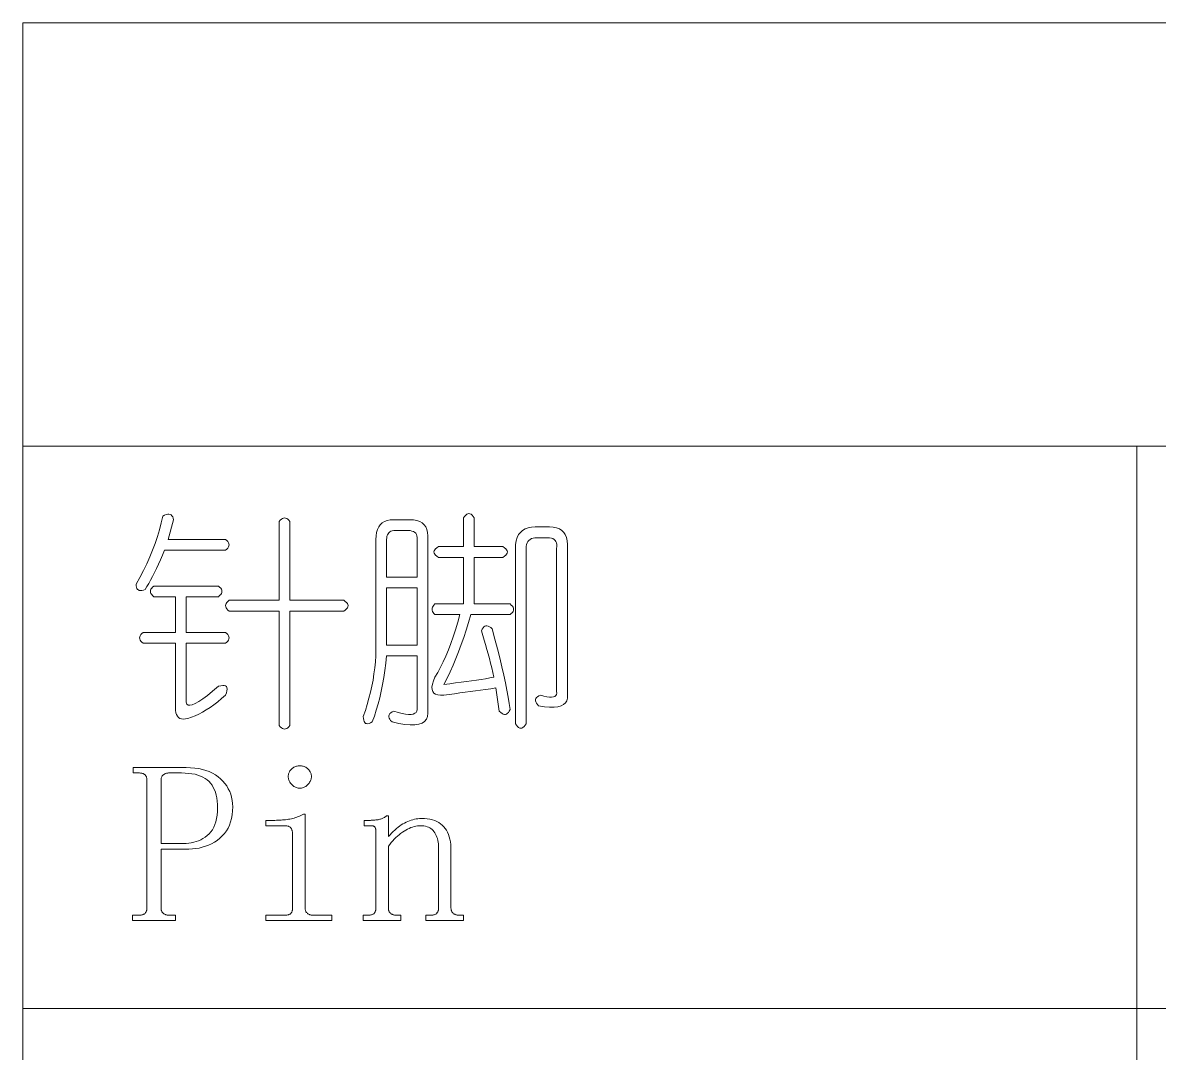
# Model space of a CAD drawing. Extents: x 1 to 297, y 1 to 210.
# Drawn here: x 220.3 to 231.19, y 56.02 to 65.9 of the extents above; entities that cross this region are included whole.
import ezdxf

# ---------------------------------------------------------------- set-up
doc = ezdxf.new("R2010")
doc.units = 0

msp = doc.modelspace()

# ---------------------------------------------------------------- linework, layer by layer
at = {"color": 7, "lineweight": 13}
for p, q in [((220.3, 65.898), (295.449, 65.898)), ((220.3, 65.898), (220.3, 29.51)), ((220.3, 61.841), (295.449, 61.841)), ((230.974, 61.841), (230.974, 29.51)), ((220.3, 56.453), (295.449, 56.453))]:
    msp.add_line(p, q, dxfattribs=at)
for points in [[(224.626, 61.153), (224.626, 60.878), (224.9, 60.878), (224.916, 60.868), (224.928, 60.858), (224.936, 60.847), (224.942, 60.837), (224.943, 60.827), (224.942, 60.817), (224.936, 60.806), (224.928, 60.796), (224.916, 60.786), (224.9, 60.775), (224.626, 60.775), (224.626, 60.33), (224.969, 60.33), (224.981, 60.319), (224.991, 60.309), (224.998, 60.299), (225.002, 60.289), (225.003, 60.278), (225.002, 60.268), (224.998, 60.258), (224.991, 60.247), (224.981, 60.237), (224.969, 60.227), (224.592, 60.227), (224.571, 60.152), (224.549, 60.079), (224.526, 60.008), (224.501, 59.939), (224.476, 59.871), (224.45, 59.805), (224.423, 59.741), (224.394, 59.678), (224.365, 59.617), (224.335, 59.558), (224.392, 59.565), (224.447, 59.572), (224.5, 59.579), (224.551, 59.586), (224.6, 59.593), (224.647, 59.599), (224.692, 59.606), (224.735, 59.613), (224.776, 59.62), (224.815, 59.627), (224.804, 59.671), (224.794, 59.716), (224.782, 59.761), (224.771, 59.805), (224.759, 59.85), (224.747, 59.894), (224.734, 59.939), (224.722, 59.983), (224.708, 60.028), (224.695, 60.073), (224.702, 60.088), (224.71, 60.101), (224.718, 60.11), (224.728, 60.116), (224.738, 60.12), (224.748, 60.12), (224.76, 60.117), (224.772, 60.111), (224.784, 60.102), (224.798, 60.09), (224.824, 59.993), (224.848, 59.9), (224.871, 59.812), (224.891, 59.728), (224.909, 59.648), (224.925, 59.573), (224.939, 59.503), (224.951, 59.437), (224.961, 59.375), (224.969, 59.318), (224.962, 59.303), (224.954, 59.29), (224.945, 59.281), (224.936, 59.274), (224.926, 59.271), (224.916, 59.271), (224.904, 59.274), (224.892, 59.28), (224.88, 59.289), (224.866, 59.301), (224.832, 59.524), (224.784, 59.517), (224.735, 59.51), (224.686, 59.503), (224.637, 59.497), (224.588, 59.49), (224.538, 59.483), (224.488, 59.476), (224.437, 59.469), (224.386, 59.462), (224.335, 59.455), (224.303, 59.454), (224.276, 59.457), (224.255, 59.464), (224.239, 59.475), (224.228, 59.49), (224.222, 59.509), (224.221, 59.532), (224.225, 59.56), (224.234, 59.591), (224.249, 59.627), (224.276, 59.673), (224.303, 59.722), (224.328, 59.774), (224.353, 59.83), (224.378, 59.888), (224.401, 59.95), (224.424, 60.014), (224.447, 60.082), (224.468, 60.153), (224.489, 60.227), (224.249, 60.227), (224.24, 60.237), (224.233, 60.247), (224.227, 60.258), (224.224, 60.268), (224.223, 60.278), (224.224, 60.289), (224.227, 60.299), (224.233, 60.309), (224.24, 60.319), (224.249, 60.33), (224.523, 60.33), (224.523, 60.775), (224.283, 60.775), (224.268, 60.786), (224.256, 60.796), (224.247, 60.806), (224.242, 60.817), (224.24, 60.827), (224.242, 60.837), (224.247, 60.847), (224.256, 60.858), (224.268, 60.868), (224.283, 60.878), (224.523, 60.878), (224.523, 61.153), (224.534, 61.168), (224.544, 61.18), (224.554, 61.189), (224.564, 61.194), (224.575, 61.195), (224.585, 61.194), (224.595, 61.189), (224.606, 61.18), (224.616, 61.168)], [(221.643, 61.17), (221.66, 61.179), (221.675, 61.185), (221.689, 61.188), (221.701, 61.189), (221.712, 61.187), (221.722, 61.182), (221.73, 61.175), (221.737, 61.164), (221.742, 61.151), (221.746, 61.135), (221.695, 60.947), (222.243, 60.947), (222.256, 60.937), (222.265, 60.926), (222.272, 60.916), (222.276, 60.906), (222.278, 60.895), (222.276, 60.885), (222.272, 60.875), (222.265, 60.865), (222.256, 60.854), (222.243, 60.844), (221.66, 60.844), (221.64, 60.797), (221.62, 60.752), (221.6, 60.709), (221.581, 60.668), (221.562, 60.63), (221.543, 60.593), (221.525, 60.558), (221.507, 60.526), (221.489, 60.495), (221.472, 60.467), (221.456, 60.461), (221.441, 60.458), (221.428, 60.457), (221.417, 60.459), (221.408, 60.463), (221.4, 60.469), (221.394, 60.478), (221.39, 60.489), (221.387, 60.502), (221.386, 60.518), (221.423, 60.583), (221.457, 60.649), (221.489, 60.714), (221.518, 60.779), (221.545, 60.844), (221.569, 60.909), (221.591, 60.974), (221.611, 61.039), (221.628, 61.105)], [(222.86, 61.118), (222.86, 60.364), (223.375, 60.364), (223.39, 60.354), (223.402, 60.343), (223.411, 60.333), (223.416, 60.323), (223.418, 60.313), (223.416, 60.302), (223.411, 60.292), (223.402, 60.282), (223.39, 60.271), (223.375, 60.261), (222.86, 60.261), (222.86, 59.164), (222.85, 59.152), (222.84, 59.142), (222.83, 59.135), (222.819, 59.131), (222.809, 59.13), (222.799, 59.131), (222.788, 59.135), (222.778, 59.142), (222.768, 59.152), (222.758, 59.164), (222.758, 60.261), (222.278, 60.261), (222.265, 60.271), (222.256, 60.282), (222.249, 60.292), (222.245, 60.302), (222.243, 60.313), (222.245, 60.323), (222.249, 60.333), (222.256, 60.343), (222.265, 60.354), (222.278, 60.364), (222.758, 60.364), (222.758, 61.118), (222.768, 61.131), (222.778, 61.14), (222.788, 61.147), (222.799, 61.151), (222.809, 61.153), (222.819, 61.151), (222.83, 61.147), (222.84, 61.14), (222.85, 61.131)], [(223.855, 61.135), (224.009, 61.135), (224.045, 61.134), (224.076, 61.128), (224.104, 61.118), (224.127, 61.105), (224.146, 61.088), (224.161, 61.068), (224.172, 61.043), (224.179, 61.015), (224.182, 60.983), (224.18, 60.947), (224.18, 59.284), (224.177, 59.252), (224.167, 59.226), (224.15, 59.204), (224.126, 59.188), (224.095, 59.177), (224.057, 59.171), (224.012, 59.17), (223.961, 59.174), (223.903, 59.184), (223.838, 59.198), (223.825, 59.212), (223.816, 59.224), (223.81, 59.236), (223.807, 59.248), (223.808, 59.258), (223.811, 59.268), (223.817, 59.278), (223.827, 59.286), (223.839, 59.294), (223.855, 59.301), (223.897, 59.289), (223.935, 59.28), (223.968, 59.274), (223.997, 59.271), (224.022, 59.271), (224.042, 59.274), (224.058, 59.281), (224.069, 59.29), (224.075, 59.303), (224.078, 59.318), (224.078, 59.833), (223.786, 59.833), (223.779, 59.761), (223.77, 59.692), (223.759, 59.624), (223.748, 59.558), (223.735, 59.494), (223.72, 59.431), (223.705, 59.371), (223.687, 59.311), (223.669, 59.254), (223.649, 59.198), (223.633, 59.19), (223.618, 59.184), (223.605, 59.181), (223.594, 59.182), (223.585, 59.185), (223.577, 59.192), (223.571, 59.202), (223.567, 59.215), (223.564, 59.231), (223.563, 59.25), (223.583, 59.308), (223.601, 59.366), (223.617, 59.425), (223.632, 59.483), (223.645, 59.541), (223.656, 59.599), (223.665, 59.658), (223.673, 59.716), (223.679, 59.774), (223.683, 59.833), (223.683, 60.947), (223.685, 60.983), (223.69, 61.015), (223.699, 61.043), (223.711, 61.068), (223.726, 61.088), (223.745, 61.105), (223.767, 61.118), (223.793, 61.128), (223.822, 61.134)], [(223.992, 61.033), (223.872, 61.033), (223.856, 61.032), (223.841, 61.029), (223.828, 61.025), (223.817, 61.019), (223.808, 61.011), (223.8, 61.002), (223.794, 60.991), (223.79, 60.978), (223.787, 60.963), (223.786, 60.947), (223.786, 60.587), (224.078, 60.587), (224.078, 60.93), (224.08, 60.949), (224.08, 60.967), (224.077, 60.982), (224.072, 60.996), (224.065, 61.007), (224.055, 61.016), (224.043, 61.023), (224.028, 61.028), (224.011, 61.032)], [(225.209, 61.067), (225.346, 61.067), (225.382, 61.065), (225.413, 61.059), (225.441, 61.048), (225.464, 61.034), (225.483, 61.015), (225.498, 60.993), (225.509, 60.966), (225.516, 60.935), (225.519, 60.9), (225.518, 60.861), (225.518, 59.455), (225.518, 59.427), (225.512, 59.402), (225.5, 59.381), (225.482, 59.365), (225.458, 59.353), (225.427, 59.344), (225.39, 59.34), (225.348, 59.34), (225.299, 59.344), (225.243, 59.353), (225.231, 59.366), (225.222, 59.379), (225.216, 59.391), (225.213, 59.402), (225.213, 59.413), (225.217, 59.423), (225.223, 59.432), (225.232, 59.44), (225.245, 59.448), (225.26, 59.455), (225.293, 59.447), (225.322, 59.44), (225.346, 59.437), (225.367, 59.436), (225.385, 59.438), (225.398, 59.443), (225.408, 59.451), (225.414, 59.461), (225.416, 59.474), (225.415, 59.49), (225.415, 60.861), (225.417, 60.881), (225.417, 60.898), (225.414, 60.914), (225.409, 60.927), (225.402, 60.938), (225.392, 60.948), (225.38, 60.955), (225.365, 60.96), (225.348, 60.963), (225.329, 60.964), (225.226, 60.964), (225.207, 60.963), (225.189, 60.96), (225.174, 60.955), (225.16, 60.948), (225.149, 60.938), (225.14, 60.927), (225.133, 60.914), (225.127, 60.898), (225.124, 60.881), (225.123, 60.861), (225.123, 59.181), (225.113, 59.166), (225.103, 59.154), (225.092, 59.145), (225.082, 59.14), (225.072, 59.138), (225.062, 59.14), (225.051, 59.145), (225.041, 59.154), (225.031, 59.166), (225.02, 59.181), (225.02, 60.861), (225.022, 60.9), (225.028, 60.935), (225.037, 60.966), (225.051, 60.993), (225.068, 61.015), (225.088, 61.034), (225.113, 61.048), (225.141, 61.059), (225.173, 61.065)], [(221.558, 60.501), (222.175, 60.501), (222.187, 60.491), (222.197, 60.481), (222.204, 60.47), (222.208, 60.46), (222.209, 60.45), (222.208, 60.439), (222.204, 60.429), (222.197, 60.419), (222.187, 60.409), (222.175, 60.398), (221.866, 60.398), (221.866, 60.055), (222.243, 60.055), (222.256, 60.045), (222.265, 60.035), (222.272, 60.025), (222.276, 60.014), (222.278, 60.004), (222.276, 59.994), (222.272, 59.983), (222.265, 59.973), (222.256, 59.963), (222.243, 59.953), (221.866, 59.953), (221.866, 59.387), (221.872, 59.37), (221.884, 59.36), (221.901, 59.358), (221.924, 59.362), (221.952, 59.374), (221.986, 59.393), (222.025, 59.419), (222.069, 59.453), (222.119, 59.493), (222.175, 59.541), (222.197, 59.546), (222.216, 59.549), (222.231, 59.548), (222.243, 59.544), (222.252, 59.537), (222.257, 59.527), (222.259, 59.514), (222.257, 59.497), (222.252, 59.478), (222.243, 59.455), (222.206, 59.422), (222.169, 59.392), (222.132, 59.363), (222.095, 59.338), (222.059, 59.314), (222.023, 59.293), (221.988, 59.274), (221.953, 59.258), (221.918, 59.244), (221.883, 59.233), (221.861, 59.227), (221.84, 59.226), (221.822, 59.227), (221.807, 59.233), (221.793, 59.241), (221.783, 59.253), (221.774, 59.269), (221.768, 59.287), (221.765, 59.31), (221.763, 59.335), (221.763, 59.953), (221.455, 59.953), (221.442, 59.963), (221.433, 59.973), (221.426, 59.983), (221.422, 59.994), (221.42, 60.004), (221.422, 60.014), (221.426, 60.025), (221.433, 60.035), (221.442, 60.045), (221.455, 60.055), (221.763, 60.055), (221.763, 60.398), (221.558, 60.398), (221.545, 60.409), (221.536, 60.419), (221.529, 60.429), (221.525, 60.439), (221.523, 60.45), (221.525, 60.46), (221.529, 60.47), (221.536, 60.481), (221.545, 60.491)], [(224.078, 60.484), (223.786, 60.484), (223.786, 59.935), (224.078, 59.935)], [(221.626, 57.981), (221.626, 57.415), (221.626, 57.409), (221.627, 57.402), (221.628, 57.396), (221.63, 57.391), (221.632, 57.385), (221.634, 57.38), (221.637, 57.376), (221.64, 57.372), (221.644, 57.368), (221.648, 57.364), (221.652, 57.361), (221.657, 57.358), (221.662, 57.355), (221.667, 57.353), (221.672, 57.351), (221.678, 57.35), (221.684, 57.348), (221.69, 57.348), (221.697, 57.347), (221.703, 57.347), (221.763, 57.347), (221.763, 57.295), (221.352, 57.295), (221.352, 57.347), (221.412, 57.347), (221.42, 57.347), (221.428, 57.348), (221.435, 57.348), (221.442, 57.35), (221.448, 57.351), (221.454, 57.353), (221.459, 57.355), (221.464, 57.358), (221.468, 57.361), (221.472, 57.364), (221.475, 57.368), (221.478, 57.372), (221.481, 57.376), (221.483, 57.38), (221.485, 57.385), (221.486, 57.391), (221.488, 57.396), (221.488, 57.402), (221.489, 57.409), (221.489, 57.415), (221.489, 58.641), (221.489, 58.648), (221.488, 58.654), (221.488, 58.66), (221.486, 58.666), (221.485, 58.671), (221.483, 58.676), (221.481, 58.681), (221.478, 58.685), (221.475, 58.689), (221.472, 58.693), (221.468, 58.696), (221.464, 58.699), (221.459, 58.701), (221.454, 58.704), (221.448, 58.705), (221.442, 58.707), (221.435, 58.708), (221.428, 58.709), (221.42, 58.71), (221.412, 58.71), (221.36, 58.71), (221.36, 58.761), (221.866, 58.761), (221.908, 58.76), (221.948, 58.757), (221.986, 58.752), (222.022, 58.744), (222.056, 58.734), (222.088, 58.723), (222.118, 58.709), (222.146, 58.693), (222.172, 58.674), (222.196, 58.654), (222.218, 58.632), (222.238, 58.609), (222.255, 58.585), (222.27, 58.559), (222.283, 58.533), (222.293, 58.505), (222.301, 58.477), (222.307, 58.447), (222.311, 58.416), (222.312, 58.384), (222.311, 58.346), (222.307, 58.309), (222.301, 58.274), (222.292, 58.241), (222.281, 58.21), (222.267, 58.181), (222.251, 58.154), (222.232, 58.129), (222.211, 58.106), (222.188, 58.084), (222.162, 58.064), (222.136, 58.047), (222.109, 58.032), (222.081, 58.018), (222.052, 58.007), (222.021, 57.998), (221.991, 57.99), (221.959, 57.985), (221.926, 57.982), (221.892, 57.981)], [(221.84, 58.033), (221.866, 58.033), (221.891, 58.036), (221.915, 58.04), (221.939, 58.045), (221.962, 58.052), (221.984, 58.06), (222.006, 58.07), (222.027, 58.082), (222.048, 58.095), (222.068, 58.11), (222.086, 58.126), (222.103, 58.145), (222.118, 58.166), (222.131, 58.189), (222.142, 58.215), (222.15, 58.242), (222.157, 58.272), (222.162, 58.304), (222.165, 58.339), (222.166, 58.375), (222.165, 58.409), (222.163, 58.44), (222.159, 58.47), (222.153, 58.498), (222.146, 58.524), (222.137, 58.549), (222.126, 58.571), (222.114, 58.592), (222.1, 58.611), (222.085, 58.628), (222.067, 58.644), (222.048, 58.658), (222.027, 58.67), (222.004, 58.68), (221.979, 58.689), (221.952, 58.697), (221.922, 58.702), (221.891, 58.706), (221.858, 58.709), (221.823, 58.71), (221.703, 58.71), (221.697, 58.71), (221.69, 58.709), (221.684, 58.708), (221.678, 58.707), (221.672, 58.705), (221.667, 58.704), (221.662, 58.701), (221.657, 58.699), (221.652, 58.696), (221.648, 58.693), (221.644, 58.689), (221.64, 58.685), (221.637, 58.681), (221.634, 58.676), (221.632, 58.671), (221.63, 58.666), (221.628, 58.66), (221.627, 58.654), (221.626, 58.648), (221.626, 58.641), (221.626, 58.033)], [(222.955, 58.778), (222.963, 58.778), (222.972, 58.777), (222.98, 58.776), (222.988, 58.774), (222.995, 58.771), (223.003, 58.768), (223.011, 58.764), (223.018, 58.759), (223.025, 58.754), (223.032, 58.748), (223.038, 58.742), (223.044, 58.736), (223.049, 58.729), (223.054, 58.722), (223.058, 58.715), (223.061, 58.708), (223.063, 58.7), (223.065, 58.692), (223.066, 58.684), (223.066, 58.675), (223.066, 58.667), (223.065, 58.659), (223.063, 58.651), (223.061, 58.643), (223.058, 58.635), (223.054, 58.627), (223.049, 58.62), (223.044, 58.612), (223.038, 58.605), (223.032, 58.598), (223.025, 58.592), (223.018, 58.586), (223.011, 58.581), (223.003, 58.576), (222.995, 58.573), (222.988, 58.57), (222.98, 58.567), (222.972, 58.565), (222.963, 58.564), (222.955, 58.564), (222.946, 58.564), (222.938, 58.565), (222.93, 58.567), (222.922, 58.57), (222.914, 58.573), (222.906, 58.576), (222.899, 58.581), (222.892, 58.586), (222.885, 58.592), (222.878, 58.598), (222.871, 58.605), (222.865, 58.612), (222.86, 58.62), (222.856, 58.627), (222.852, 58.635), (222.849, 58.643), (222.846, 58.651), (222.845, 58.659), (222.844, 58.667), (222.843, 58.675), (222.844, 58.684), (222.845, 58.692), (222.846, 58.7), (222.849, 58.708), (222.852, 58.715), (222.856, 58.722), (222.86, 58.729), (222.865, 58.736), (222.871, 58.742), (222.878, 58.748), (222.885, 58.754), (222.892, 58.759), (222.899, 58.764), (222.906, 58.768), (222.914, 58.771), (222.922, 58.774), (222.93, 58.776), (222.938, 58.777), (222.946, 58.778)], [(222.886, 58.127), (222.886, 58.134), (222.885, 58.14), (222.885, 58.146), (222.883, 58.152), (222.882, 58.158), (222.88, 58.163), (222.878, 58.169), (222.875, 58.174), (222.872, 58.178), (222.869, 58.183), (222.865, 58.187), (222.861, 58.19), (222.856, 58.194), (222.851, 58.196), (222.845, 58.199), (222.839, 58.201), (222.832, 58.202), (222.825, 58.203), (222.817, 58.204), (222.809, 58.204), (222.629, 58.204), (222.629, 58.255), (222.715, 58.255), (222.73, 58.256), (222.745, 58.256), (222.76, 58.257), (222.775, 58.258), (222.79, 58.259), (222.804, 58.26), (222.819, 58.262), (222.833, 58.264), (222.847, 58.266), (222.86, 58.268), (222.874, 58.271), (222.888, 58.274), (222.901, 58.278), (222.914, 58.282), (222.927, 58.287), (222.94, 58.291), (222.952, 58.297), (222.965, 58.303), (222.977, 58.309), (222.989, 58.315), (223.006, 58.315), (223.006, 57.415), (223.006, 57.409), (223.007, 57.402), (223.008, 57.396), (223.01, 57.391), (223.012, 57.385), (223.014, 57.38), (223.017, 57.376), (223.02, 57.372), (223.024, 57.368), (223.028, 57.364), (223.032, 57.361), (223.037, 57.358), (223.042, 57.355), (223.047, 57.353), (223.052, 57.351), (223.058, 57.35), (223.064, 57.348), (223.07, 57.348), (223.077, 57.347), (223.083, 57.347), (223.263, 57.347), (223.263, 57.295), (222.629, 57.295), (222.629, 57.347), (222.809, 57.347), (222.817, 57.347), (222.825, 57.348), (222.832, 57.348), (222.839, 57.35), (222.845, 57.351), (222.851, 57.353), (222.856, 57.355), (222.861, 57.358), (222.865, 57.361), (222.869, 57.364), (222.872, 57.368), (222.875, 57.372), (222.878, 57.376), (222.88, 57.38), (222.882, 57.385), (222.883, 57.391), (222.885, 57.396), (222.885, 57.402), (222.886, 57.409), (222.886, 57.415)], [(223.563, 57.295), (223.563, 57.347), (223.606, 57.347), (223.615, 57.347), (223.622, 57.348), (223.63, 57.348), (223.636, 57.35), (223.643, 57.351), (223.648, 57.353), (223.654, 57.355), (223.658, 57.358), (223.663, 57.361), (223.666, 57.364), (223.669, 57.368), (223.672, 57.372), (223.675, 57.376), (223.677, 57.38), (223.679, 57.385), (223.681, 57.391), (223.682, 57.396), (223.683, 57.402), (223.683, 57.409), (223.683, 57.415), (223.683, 58.153), (223.683, 58.158), (223.683, 58.162), (223.683, 58.167), (223.682, 58.171), (223.681, 58.175), (223.68, 58.179), (223.679, 58.182), (223.678, 58.186), (223.676, 58.188), (223.675, 58.191), (223.673, 58.194), (223.671, 58.196), (223.668, 58.198), (223.665, 58.199), (223.662, 58.201), (223.658, 58.202), (223.654, 58.203), (223.65, 58.204), (223.645, 58.204), (223.64, 58.204), (223.572, 58.204), (223.572, 58.255), (223.632, 58.255), (223.64, 58.256), (223.649, 58.256), (223.657, 58.256), (223.666, 58.257), (223.674, 58.258), (223.682, 58.259), (223.69, 58.26), (223.698, 58.261), (223.706, 58.262), (223.713, 58.264), (223.721, 58.266), (223.729, 58.268), (223.736, 58.271), (223.743, 58.274), (223.751, 58.277), (223.758, 58.28), (223.765, 58.284), (223.772, 58.289), (223.779, 58.293), (223.786, 58.298), (223.803, 58.298), (223.803, 58.101), (223.819, 58.118), (223.834, 58.134), (223.85, 58.149), (223.865, 58.163), (223.88, 58.176), (223.896, 58.189), (223.911, 58.2), (223.927, 58.211), (223.942, 58.221), (223.958, 58.23), (223.973, 58.238), (223.989, 58.245), (224.005, 58.252), (224.021, 58.257), (224.037, 58.262), (224.053, 58.266), (224.07, 58.269), (224.087, 58.271), (224.103, 58.272), (224.12, 58.273), (224.149, 58.272), (224.176, 58.27), (224.201, 58.266), (224.225, 58.26), (224.247, 58.253), (224.268, 58.245), (224.287, 58.235), (224.304, 58.223), (224.32, 58.21), (224.335, 58.195), (224.348, 58.179), (224.359, 58.162), (224.37, 58.142), (224.379, 58.121), (224.386, 58.099), (224.392, 58.075), (224.397, 58.05), (224.401, 58.023), (224.403, 57.994), (224.403, 57.964), (224.403, 57.415), (224.404, 57.409), (224.404, 57.402), (224.405, 57.396), (224.407, 57.391), (224.409, 57.385), (224.411, 57.38), (224.414, 57.376), (224.417, 57.372), (224.421, 57.368), (224.425, 57.364), (224.429, 57.361), (224.434, 57.358), (224.439, 57.355), (224.444, 57.353), (224.449, 57.351), (224.455, 57.35), (224.461, 57.348), (224.467, 57.348), (224.474, 57.347), (224.48, 57.347), (224.523, 57.347), (224.523, 57.295), (224.163, 57.295), (224.163, 57.347), (224.206, 57.347), (224.215, 57.347), (224.222, 57.348), (224.23, 57.348), (224.236, 57.35), (224.243, 57.351), (224.248, 57.353), (224.254, 57.355), (224.258, 57.358), (224.263, 57.361), (224.266, 57.364), (224.269, 57.368), (224.272, 57.372), (224.275, 57.376), (224.277, 57.38), (224.279, 57.385), (224.281, 57.391), (224.282, 57.396), (224.283, 57.402), (224.283, 57.409), (224.283, 57.415), (224.283, 57.99), (224.283, 58.01), (224.282, 58.029), (224.279, 58.047), (224.276, 58.064), (224.273, 58.081), (224.268, 58.096), (224.262, 58.111), (224.256, 58.124), (224.249, 58.137), (224.24, 58.148), (224.231, 58.159), (224.222, 58.168), (224.211, 58.177), (224.199, 58.184), (224.187, 58.19), (224.174, 58.195), (224.159, 58.199), (224.144, 58.202), (224.129, 58.203), (224.112, 58.204), (224.096, 58.204), (224.081, 58.202), (224.065, 58.199), (224.049, 58.196), (224.034, 58.191), (224.018, 58.186), (224.002, 58.179), (223.986, 58.171), (223.97, 58.162), (223.953, 58.153), (223.937, 58.142), (223.921, 58.13), (223.906, 58.118), (223.89, 58.105), (223.875, 58.09), (223.86, 58.075), (223.846, 58.06), (223.831, 58.043), (223.817, 58.025), (223.803, 58.007), (223.803, 57.415), (223.804, 57.409), (223.804, 57.402), (223.805, 57.396), (223.807, 57.391), (223.809, 57.385), (223.811, 57.38), (223.814, 57.376), (223.817, 57.372), (223.821, 57.368), (223.825, 57.364), (223.829, 57.361), (223.834, 57.358), (223.839, 57.355), (223.844, 57.353), (223.849, 57.351), (223.855, 57.35), (223.861, 57.348), (223.867, 57.348), (223.874, 57.347), (223.88, 57.347), (223.923, 57.347), (223.923, 57.295)]]:
    msp.add_lwpolyline(points, close=True, dxfattribs=at)

doc.saveas('drawing.dxf')
